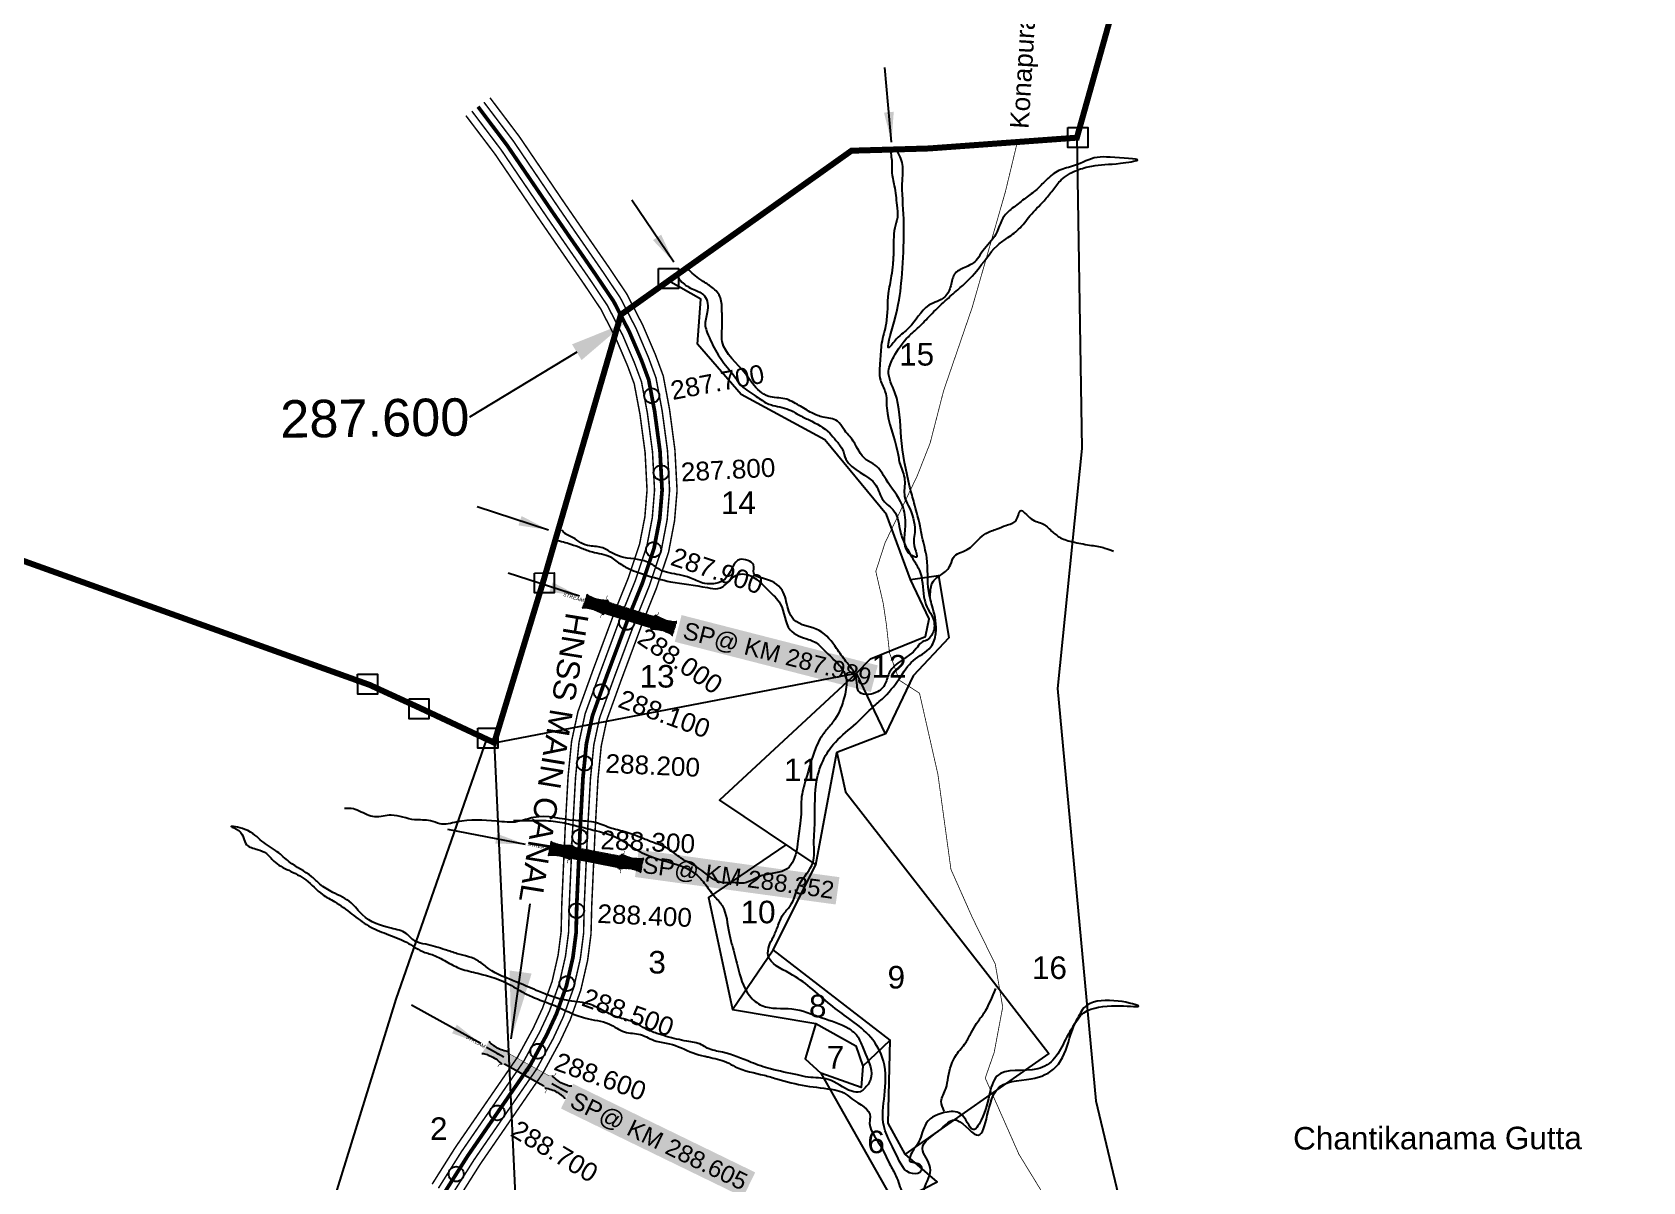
# Model space of a CAD drawing. Header units: feet. Extents: x 772208 to 787172, y 1585645 to 1593649.
# Drawn here: x 774472 to 776622, y 1589716 to 1591250 of the extents above; entities that cross this region are included whole.
import ezdxf
from ezdxf import colors
from ezdxf.entities.mleader import LeaderData, LeaderLine
from ezdxf.enums import TextEntityAlignment as Align
from ezdxf.math import Vec2, Vec3

# ---------------------------------------------------------------- set-up
doc = ezdxf.new("R2010")
doc.units = ezdxf.units.FT
doc.header["$LTSCALE"] = 15
doc.header["$MEASUREMENT"] = 0
doc.header["$PDMODE"] = 32
doc.header["$PDSIZE"] = 20
doc.linetypes.add('HIDDEN2', pattern=[0.1875, 0.125, -0.0625])
for name, color, linetype in [('CANAL1', 7, 'Continuous'), ('CSMark', 72, 'Continuous'), ('PLOT', 7, 'Continuous'), ('PLOT NO', 7, 'Continuous'), ('ROADS', 6, 'Continuous'), ('STRUCTURE', 5, 'Continuous'), ('TANKS-STREAM', 4, 'Continuous'), ('text2', 7, 'Continuous'), ('VILLAGE STONES', 240, 'Continuous')]:
    doc.layers.add(name, color=color, linetype=linetype)
doc.layers.add('VILLAGE BOUNDRY', color=5, linetype='HIDDEN2', lineweight=100)
doc.styles.add('CANAL', font='Cambria.ttf')
doc.styles.get("Standard").update_dxf_attribs({"font": 'arial.ttf'})
doc.dimstyles.new('CRDS', dxfattribs={"dimtxt": 20, "dimasz": 40, "dimexe": 0.18, "dimexo": 0.0625, "dimgap": 0.09, "dimtad": 0, "dimtih": 1, "dimtoh": 1, "dimdec": 0, "dimzin": 2, "dimdsep": 46, "dimtxsty": 'CANAL', "dimcen": 0.09, "dimclrt": 256, "dimadec": 0, "dimazin": 0, "dimtfac": 1, "dimtdec": 0, "dimtofl": 0, "dimtmove": 0, "dimatfit": 3, "dimfxl": 1, "dimtfill": 2, "dimtfillclr": 5, "dimtolj": 1, "dimtzin": 0, "dimarcsym": 0})
doc.dimstyles.get("Standard").update_dxf_attribs({"dimtxt": 0.18, "dimasz": 0.18, "dimexe": 0.18, "dimexo": 0.0625, "dimgap": 0.09, "dimtad": 0, "dimtih": 1, "dimtoh": 1, "dimdec": 4, "dimzin": 0, "dimdsep": 46, "dimtxsty": 'Standard', "dimcen": 0.09, "dimadec": 0, "dimazin": 0, "dimtfac": 1, "dimtdec": 4, "dimtofl": 0, "dimtmove": 0, "dimatfit": 3, "dimfxl": 1, "dimtolj": 1, "dimtzin": 0, "dimarcsym": 0})

# ---------------------------------------------------------------- blocks, each defined once
blk = doc.blocks.new('SP')
at = {"layer": 'STRUCTURE'}
h = blk.add_hatch(dxfattribs=at)
h.set_pattern_fill('DASH', color=256, scale=8, style=0)
edge = h.paths.add_edge_path()
edge.add_spline(control_points=[(769825.7, 1706742.1), (769825.3, 1706741.8), (769823.8, 1706740.8), (769820.9, 1706740.3), (769817, 1706739.7), (769811.4, 1706738.9), (769804, 1706739.7), (769798.4, 1706741), (769795.6, 1706741.6)], knot_values=[0, 0, 0, 0, 1.613557, 5.24513, 8.624976, 13.470124, 22.190216, 30.746377, 30.746377, 30.746377, 30.746377], degree=3, periodic=0)
edge.add_line((769795.6, 1706741.6), (769792.6, 1706739.6))
edge.add_line((769792.6, 1706739.6), (769732.6, 1706739.6))
edge.add_line((769732.6, 1706739.6), (769729.6, 1706741.6))
edge.add_spline(control_points=[(769729.6, 1706741.6), (769726.9, 1706740.9), (769721.3, 1706739.5), (769713.9, 1706738.5), (769708.3, 1706739.1), (769704.4, 1706739.6), (769701.5, 1706740), (769700, 1706741), (769699.5, 1706741.3)], knot_values=[0, 0, 0, 0, 8.556161, 17.276253, 22.121402, 25.501247, 29.13282, 30.746377, 30.746377, 30.746377, 30.746377], degree=3, periodic=0)
edge.add_line((769699.5, 1706741.3), (769699.5, 1706722.1))
edge.add_spline(control_points=[(769699.5, 1706722.1), (769700, 1706722.4), (769701.4, 1706723.4), (769704.3, 1706724), (769708.2, 1706724.5), (769713.8, 1706725.3), (769721.2, 1706724.5), (769726.8, 1706723.3), (769729.6, 1706722.6)], knot_values=[0, 0, 0, 0, 1.613557, 5.24513, 8.624976, 13.470124, 22.190216, 30.746377, 30.746377, 30.746377, 30.746377], degree=3, periodic=0)
edge.add_line((769729.6, 1706722.6), (769732.6, 1706724.6))
edge.add_line((769732.6, 1706724.6), (769792.6, 1706724.6))
edge.add_line((769792.6, 1706724.6), (769795.6, 1706722.6))
edge.add_spline(control_points=[(769795.6, 1706722.6), (769798.4, 1706723.3), (769803.9, 1706724.8), (769811.3, 1706725.8), (769817, 1706725.1), (769820.9, 1706724.7), (769823.8, 1706724.2), (769825.2, 1706723.3), (769825.7, 1706723)], knot_values=[0, 0, 0, 0, 8.556161, 17.276253, 22.121402, 25.501247, 29.13282, 30.746377, 30.746377, 30.746377, 30.746377], degree=3, periodic=0)
edge.add_line((769825.7, 1706723), (769825.7, 1706742.1))
h.paths.add_polyline_path([(769764.2, 1706732.1, -1), (769761.1, 1706732.1, -1)], flags=0)
h.paths.add_polyline_path([(769761.1, 1706732.1, 1), (769764.2, 1706732.1, 1)], flags=16)
at = {"layer": 'STRUCTURE', "const_width": 0.628}
for points in [[(769726.6, 1706747.6), (769726.6, 1706743.6), (769732.6, 1706739.6), (769792.6, 1706739.6), (769798.6, 1706743.6), (769798.6, 1706747.6)], [(769726.6, 1706716.6), (769726.6, 1706720.6), (769732.6, 1706724.6), (769792.6, 1706724.6), (769798.6, 1706720.6), (769798.6, 1706716.6)]]:
    blk.add_lwpolyline(points, dxfattribs=at)
at = {"layer": 'STRUCTURE', "color": 3}
blk.add_lwpolyline([(769732.6, 1706724.6), (769792.6, 1706724.6)], dxfattribs=at)
blk.add_lwpolyline([(769732.6, 1706724.6), (769792.6, 1706724.6)], dxfattribs=at)
at = {"layer": 'STRUCTURE', "color": 0}
blk.add_circle((769762.6, 1706732.1), 1.55, dxfattribs=at)
at = {"layer": 'STRUCTURE'}
for points in [[(769699.5, 1706741.3), (769700.9, 1706740.5), (769704.4, 1706739.6), (769707.8, 1706739.2), (769712.6, 1706738.8), (769721.3, 1706739.7), (769729.6, 1706741.6)], [(769699.5, 1706722.1), (769700.9, 1706723), (769704.4, 1706724), (769707.7, 1706724.5), (769712.5, 1706725), (769721.2, 1706724.4), (769729.6, 1706722.6)], [(769825.7, 1706742.1), (769824.3, 1706741.3), (769820.8, 1706740.3), (769817.5, 1706739.8), (769812.7, 1706739.2), (769804, 1706739.9), (769795.6, 1706741.6)], [(769825.7, 1706723), (769824.3, 1706723.8), (769820.8, 1706724.7), (769817.4, 1706725.1), (769812.6, 1706725.5), (769803.9, 1706724.6), (769795.6, 1706722.6)]]:
    blk.add_spline(points, degree=3, dxfattribs=at)
at = {"layer": 'STRUCTURE', "color": 0}
blk.add_text('STREAM', height=5, dxfattribs=at).set_placement((769684.3, 1706732.1), align=Align.MIDDLE_CENTER)
for points in [[(769727.4, 1706732.1), (769700.8, 1706732.1)], [(769824.4, 1706732.1), (769800.5, 1706732.1)]]:
    blk.add_leader(points, dimstyle='Standard', override={"dimasz": 10, "dimgap": 0.09, "dimtad": 0}, dxfattribs=at)

msp = doc.modelspace()

# ---------------------------------------------------------------- linework, layer by layer
at = {"layer": 'CANAL1', "color": 1, "const_width": 2}
for points in [[(775082.8, 1591162.6), (775122.1, 1591110.6), (775182.7, 1591021.4), (775205.9, 1590987.7), (775240.7, 1590937.5), (775265.3, 1590900.9), (775286.9, 1590858.8), (775303.6, 1590819.9), (775314.1, 1590791.5), (775322.5, 1590746.9), (775329.7, 1590692.8), (775332.6, 1590638.5), (775329.2, 1590597.9), (775321.3, 1590556.5), (775305, 1590508), (775287.1, 1590463.5), (775258.1, 1590385.7), (775238.8, 1590332.3), (775231.4, 1590297.7), (775227, 1590253.8), (775223.2, 1590185.3), (775218.7, 1590085.5), (775217.7, 1590046.7), (775213.2, 1590011.5), (775204.1, 1589971.9), (775190.1, 1589932.5), (775176.2, 1589902.7), (775153.6, 1589861.1), (775069.8, 1589739.5), (775039.3, 1589691.2)], [(775050.7, 1591138.7), (775089.6, 1591087.3), (775149.7, 1590998.8), (775173, 1590965), (775207.6, 1590915), (775230.8, 1590880.5), (775250.7, 1590841.8), (775266.4, 1590805.1), (775275.4, 1590780.8), (775283, 1590740.5), (775289.9, 1590689.1), (775292.5, 1590639.1), (775289.6, 1590603.3), (775282.5, 1590566.7), (775267.5, 1590521.8), (775249.8, 1590478), (775220.6, 1590399.5), (775200.3, 1590343.4), (775191.8, 1590304), (775187.1, 1590256.9), (775183.2, 1590187.3), (775178.7, 1590086.9), (775177.8, 1590049.7), (775173.8, 1590018.5), (775165.7, 1589983.1), (775153, 1589947.7), (775140.5, 1589920.7), (775119.5, 1589882.1), (775036.4, 1589761.5), (775005.6, 1589712.7)]]:
    msp.add_lwpolyline(points, dxfattribs=at)
at = {"layer": 'CANAL1', "color": 5, "const_width": 2}
for points in [[(775058.7, 1591144.7), (775097.7, 1591093.1), (775158, 1591004.4), (775181.2, 1590970.7), (775215.9, 1590920.6), (775239.4, 1590885.6), (775259.8, 1590846.1), (775275.7, 1590808.8), (775285.1, 1590783.5), (775292.9, 1590742.1), (775299.8, 1590690), (775302.5, 1590638.9), (775299.5, 1590602), (775292.2, 1590564.1), (775276.9, 1590518.4), (775259.1, 1590474.4), (775230, 1590396), (775209.9, 1590340.6), (775201.7, 1590302.4), (775197.1, 1590256.2), (775193.2, 1590186.8), (775188.7, 1590086.5), (775187.8, 1590049), (775183.6, 1590016.8), (775175.3, 1589980.3), (775162.3, 1589943.9), (775149.4, 1589916.2), (775128, 1589876.9), (775044.7, 1589756), (775014, 1589707.4)], [(775074.8, 1591156.6), (775114, 1591104.8), (775174.5, 1591015.7), (775197.6, 1590982.1), (775232.4, 1590931.9), (775256.7, 1590895.8), (775277.9, 1590854.6), (775294.3, 1590816.2), (775304.4, 1590788.8), (775312.6, 1590745.3), (775319.8, 1590691.9), (775322.6, 1590638.6), (775319.3, 1590599.3), (775311.6, 1590559.1), (775295.6, 1590511.4), (775277.8, 1590467.1), (775248.7, 1590389.1), (775229.2, 1590335.1), (775221.5, 1590299.3), (775217, 1590254.6), (775213.2, 1590185.8), (775208.7, 1590085.8), (775207.8, 1590047.4), (775203.4, 1590013.2), (775194.5, 1589974.7), (775180.8, 1589936.3), (775167.3, 1589907.2), (775145.1, 1589866.4), (775061.4, 1589745), (775030.8, 1589696.6)]]:
    msp.add_lwpolyline(points, dxfattribs=at)
at = {"layer": 'CANAL1', "color": 1, "linetype": 'HIDDEN2', "ltscale": 5}
msp.add_lwpolyline([(775066.8, 1591150.7, 5, 5, 0), (775105.8, 1591098.9, 5, 5, 0), (775166.2, 1591010.1, 5, 5, 0), (775189.4, 1590976.4, 5, 5, 0), (775208.1, 1590949.5, 5, 5, 0), (775224.1, 1590926.2, 5, 5, 0), (775248, 1590890.7, 5, 5, 0), (775268.8, 1590850.3, 5, 5, 0), (775285, 1590812.5, 5, 5, 0), (775294.7, 1590786.2, 5, 5, 0), (775302.7, 1590743.7, 5, 5, 0), (775309.8, 1590691, 5, 5, 0), (775312.6, 1590638.8, 5, 5, 0), (775309.4, 1590600.6, 5, 5, 0), (775301.9, 1590561.6, 5, 5, 0), (775286.3, 1590514.9, 5, 5, 0), (775268.4, 1590470.7, 5, 5, 0), (775265.3, 1590462.3, 5, 5, 0), (775239.3, 1590392.6, 5, 5, 0), (775219.6, 1590337.8, 5, 5, 0), (775211.6, 1590300.8, 5, 5, 0), (775207, 1590255.4, 5, 5, 0), (775203.2, 1590186.3, 5, 5, 0), (775198.7, 1590086.2, 5, 5, 0), (775197.8, 1590048.2, 5, 5, 0), (775193.5, 1590015, 5, 5, 0), (775184.9, 1589977.5, 5, 5, 0), (775171.6, 1589940.1, 5, 5, 0), (775158.4, 1589911.7, 5, 5, 0), (775136.6, 1589871.6, 5, 5, 0), (775104.9, 1589825.7, 5, 5, 0), (775053.1, 1589750.5, 5, 5, 0), (775022.4, 1589702, 5, 5, 0)], format="xyseb", dxfattribs=at)
at = {"layer": 'CSMark', "color": 3}
for p in [(775298.7, 1590764.9), (775311.3, 1590662.2), (775301.2, 1590559.5), (775265.3, 1590462.3), (775231.1, 1590369.9), (775208.9, 1590274.4), (775202.7, 1590176.1), (775198.5, 1590077.7), (775185.6, 1589980.4), (775146.7, 1589890.1), (775092.6, 1589807.9), (775037.7, 1589726.2)]:
    msp.add_point(p, dxfattribs=at)
at = {"layer": 'PLOT'}
for points in [[(775866.3, 1591109.3), (775873, 1590694.6), (775840.3, 1590374.3), (775891.8, 1589823.9), (775923.5, 1589689.7), (776039.8, 1589642.8), (776185.8, 1589444.2), (776288.3, 1589381.3), (776492.7, 1589556.6), (776658, 1589722.5), (776747.2, 1589816.6), (776993, 1590248.1), (777445.9, 1590459.9), (777770.7, 1590598), (777963.1, 1590698.3), (778260.5, 1590844), (778344.4, 1590887.3), (778453.3, 1591330.6), (778528.9, 1591638.5)], [(775088.5, 1590301.9), (775571.9, 1590394.7), (775590.9, 1590413.8), (775664.1, 1590443.8), (775669.3, 1590467.1), (775644.4, 1590519.6), (775612, 1590606.5), (775530, 1590705.9), (775418.1, 1590766.6), (775359.9, 1590833.8), (775364.2, 1590893.8), (775321, 1590918.2)], [(775644.4, 1590519.6), (775681.7, 1590525.2), (775695.4, 1590441.8), (775647.7, 1590391.1), (775611, 1590313.9), (775571.9, 1590394.7)], [(775571.9, 1590394.7), (775389.1, 1590225), (775517.9, 1590138.9)], [(775078.3, 1590306.6), (774957.2, 1589959.7), (774772.5, 1589363), (774679, 1589021.8), (774575.3, 1588876.2), (774424.4, 1588776.6)], [(775088.5, 1590301.9), (775125, 1589516.1), (775635.3, 1589492.1), (775619.9, 1589556.2), (775616.4, 1589697.9)], [(775611, 1590313.9), (775545.9, 1590288.8), (775557.4, 1590236.3), (775747.5, 1589992.6), (775828.9, 1589887.1), (775636.9, 1589752.9), (775614.2, 1589794), (775616.9, 1589904.8), (775460.7, 1590025.4), (775517.9, 1590138.9), (775545.9, 1590288.8)], [(775478, 1590165.6), (775374.4, 1590095.2), (775406.8, 1589945.9), (775460.7, 1590025.4)], [(775406.8, 1589945.9), (775518, 1589927.1), (775503.6, 1589879.8), (775524.6, 1589860.9), (775616.4, 1589697.9), (775629.7, 1589689.9), (775679.8, 1589715.7), (775636.9, 1589752.9)], [(775518, 1589927.1), (775571.1, 1589897.4), (775580.5, 1589870.1), (775578.3, 1589841.8), (775524.6, 1589860.9)], [(775580.5, 1589870.1), (775616.9, 1589904.8)]]:
    msp.add_lwpolyline(points, dxfattribs=at)
at = {"layer": 'ROADS', "linetype": 'HIDDEN2', "ltscale": 10, "const_width": 1}
msp.add_lwpolyline([(775787.4, 1591105.8), (775770.9, 1591037.2), (775726.5, 1590882.6), (775688.5, 1590771.9), (775670.4, 1590701.7), (775653.1, 1590657.8), (775610.2, 1590568.5), (775597.9, 1590530.5), (775607.8, 1590487.8), (775612, 1590459.7), (775616.2, 1590421.7), (775629.2, 1590385.3), (775656.2, 1590368), (775680.8, 1590259.6), (775698.2, 1590132.8), (775726.9, 1590068.2), (775757.4, 1590006.3), (775767.3, 1589949.1), (775755.9, 1589888.5), (775744, 1589854.3), (775788.9, 1589752.7), (775844.9, 1589661.3)], dxfattribs=at)
at = {"layer": 'TANKS-STREAM'}
for points in [[(775616.5, 1591095.2), (775619.2, 1591077.1), (775619.2, 1591064.3), (775622.6, 1591045.1), (775626, 1591019.2), (775626.8, 1591002.7), (775623.4, 1590989.1), (775621.6, 1590972.6), (775621.6, 1590959.4), (775620.5, 1590940.2), (775618.6, 1590924.7), (775614.5, 1590901.4), (775611.6, 1590861.2), (775605.6, 1590834.9), (775603.7, 1590811.5), (775604.1, 1590785.9), (775610.6, 1590769.8), (775612.5, 1590748.7), (775626.9, 1590690.2), (775630.3, 1590673.2), (775636.4, 1590652.9), (775636.4, 1590630.3), (775641.3, 1590618.3), (775650, 1590585), (775650.1, 1590561.2), (775652, 1590549.6), (775646, 1590551.8), (775637.6, 1590591.3), (775633, 1590619.2), (775611.5, 1590653), (775597.2, 1590672.2), (775585.1, 1590679.4), (775567.7, 1590704.4), (775554.9, 1590720.6), (775546.6, 1590731.1), (775527.7, 1590736.4), (775512.6, 1590742), (775495.3, 1590752.1), (775476.4, 1590760.8), (775454.9, 1590764.1), (775433.1, 1590781.4), (775424, 1590794.2), (775392.9, 1590837.3), (775392.9, 1590860.3), (775392.4, 1590879.5), (775389.8, 1590897.5), (775377.7, 1590910.7), (775364.1, 1590919.7), (775346.4, 1590934.4)], [(776045.5, 1588460.4), (776007.8, 1588441.3), (775972.3, 1588432.8), (775941.4, 1588430.1), (775878.2, 1588443), (775844.6, 1588468.1), (775796.5, 1588512.7), (775752.9, 1588570.2), (775730.3, 1588618.4), (775735.7, 1588720.3), (775728.8, 1588843.2), (775730.5, 1588935.9), (775739.5, 1589030.8), (775746.1, 1589119.8), (775723.3, 1589233.6), (775702.4, 1589364.1), (775677.7, 1589471.2), (775654.4, 1589533.4), (775668.3, 1589648.4), (775662.5, 1589706.7), (775670.6, 1589735), (775660.2, 1589760), (775685.8, 1589787.1), (775702.3, 1589798.6), (775732.2, 1589778.4), (775758.9, 1589838.1), (775805.4, 1589853.2), (775838.4, 1589869.2), (775856.6, 1589907.6), (775880.6, 1589944.3), (775948.8, 1589950.4), (775879.9, 1589951.7), (775867, 1589933.8), (775851.1, 1589905.8), (775836.5, 1589880.7), (775814, 1589866.7), (775759.6, 1589856.8), (775749.4, 1589831.5), (775735.7, 1589793), (775729.7, 1589785.6), (775713.2, 1589804.6), (775693.2, 1589809), (775665.3, 1589794), (775655.4, 1589769.5), (775644.6, 1589752.1), (775643, 1589743.9), (775656.2, 1589739.2), (775658.5, 1589730.5), (775647, 1589726.9), (775625.8, 1589751.2), (775607.8, 1589794.9), (775610.1, 1589836.9), (775606.5, 1589882.3), (775588.1, 1589911.9), (775562, 1589933.7), (775537.7, 1589952), (775510.4, 1589975.3), (775483, 1589994), (775454.3, 1590018.1), (775455.4, 1590030.6), (775460.8, 1590042.2), (775466.9, 1590056.3), (775474.2, 1590072.5), (775483.4, 1590083.8), (775496.5, 1590113.8), (775513.8, 1590141.7), (775515.3, 1590169.5), (775516.4, 1590191.4), (775518.2, 1590246.2), (775527.5, 1590277.9), (775544.1, 1590302.8), (775571.6, 1590327.6), (775591.5, 1590347.2), (775606.2, 1590360.1), (775629.5, 1590387.6), (775648, 1590411.6), (775671.3, 1590429.7), (775678.1, 1590447.7), (775673.9, 1590481.6), (775668.6, 1590503.8), (775665.9, 1590548.5), (775659.8, 1590576.3), (775656, 1590595.5), (775649.2, 1590621.5), (775643.5, 1590642.9), (775631.7, 1590709.4), (775623.4, 1590769.2), (775615, 1590797.8), (775621.8, 1590816.7), (775641.4, 1590843.7), (775655.3, 1590856.5), (775670.7, 1590872.4), (775690.7, 1590891.6), (775707.3, 1590906.3), (775732.5, 1590931.2), (775759.9, 1590965.1), (775772, 1590974.5), (775788.5, 1590987), (775803.7, 1591005), (775822.5, 1591025), (775834.1, 1591039.3), (775845.4, 1591052.9), (775866.1, 1591065.7), (775886.1, 1591071.4), (775924.5, 1591075.2), (775947.1, 1591079.4), (775910.9, 1591083.1), (775893.2, 1591083), (775863.1, 1591072.1), (775842.4, 1591065.3), (775825.8, 1591053.2), (775814.5, 1591041.9), (775799.9, 1591030.2), (775784, 1591018.1), (775769.7, 1591004.9), (775756.2, 1590977.4), (775738.5, 1590955.3), (775731.7, 1590945.2), (775716.7, 1590936.1), (775702.7, 1590926.7), (775697.9, 1590911.6), (775690, 1590896.9), (775668.9, 1590885.6), (775642.2, 1590855.4), (775625.6, 1590840.7), (775615.8, 1590829.4), (775622.2, 1590863.7), (775631.9, 1590915.3), (775635.2, 1590971), (775635.2, 1591000.8), (775633.5, 1591053), (775633.5, 1591073.4), (775625.2, 1591094.1)], [(775332.5, 1590924.6), (775338.9, 1590916.7), (775355.1, 1590906.5), (775369.1, 1590898.3), (775372.9, 1590876.1), (775370.2, 1590858.4), (775372.9, 1590849), (775385.7, 1590822.6), (775401.6, 1590800.2), (775409.2, 1590790.8), (775416.7, 1590780.3), (775436.4, 1590765.3), (775444.3, 1590760), (775453.3, 1590754.4), (775460.5, 1590752.1), (775485, 1590745), (775495.2, 1590739.4), (775508.8, 1590732.6), (775536.3, 1590715), (775544.6, 1590705.2), (775553.3, 1590693.2), (775557.9, 1590680.2), (775597.9, 1590645.7), (775608.1, 1590625), (775622.1, 1590611.4), (775630.8, 1590583), (775637.3, 1590565.7), (775649, 1590544.7), (775656.1, 1590531.9), (775662.2, 1590496.5), (775666, 1590483.3), (775672.6, 1590471.6), (775675.6, 1590452.8), (775665.9, 1590438.9), (775658.7, 1590435.4), (775651.9, 1590427.4), (775616.2, 1590395.9), (775610.6, 1590380.8), (775598.1, 1590368.7), (775574.7, 1590370.7), (775572.7, 1590381.6), (775569.1, 1590395.2), (775558.1, 1590410.3), (775545.6, 1590427.7), (775522.5, 1590451.4), (775488.2, 1590466.4), (775481.9, 1590477.3), (775474.4, 1590502.7), (775452.1, 1590519.8), (775435, 1590528.3), (775434.4, 1590539.3), (775426.9, 1590545.2), (775416.3, 1590546.3), (775399.2, 1590523.2), (775387.6, 1590515.2), (775379, 1590513.8), (775366.9, 1590514.9), (775349.7, 1590522), (775321.9, 1590528.5), (775309.4, 1590532.9), (775297, 1590541.1), (775261.5, 1590549.2), (775247.3, 1590554.2), (775233.4, 1590561.9), (775216.2, 1590564.5), (775204, 1590568.6), (775193.7, 1590575.4), (775183.3, 1590580.7), (775178.9, 1590585.4)], [(775670.6, 1590497.6), (775674.4, 1590516.9), (775685.7, 1590526.4), (775697.5, 1590539.1), (775702.8, 1590551), (775712.3, 1590556.3), (775720, 1590559.6), (775735.1, 1590573.2), (775744.9, 1590581.2), (775759.7, 1590587.2), (775771.6, 1590591.9), (775785.2, 1590598.8), (775790.8, 1590611.5), (775805.4, 1590600.6), (775821.7, 1590593.5), (775834.1, 1590582.9), (775846.3, 1590574.6), (775863.2, 1590569.3), (775886, 1590565.2), (775903.8, 1590561.6), (775915.1, 1590557.5)], [(775170.7, 1590572.4), (775190.7, 1590566.9), (775204.8, 1590561.7), (775219.5, 1590556.5), (775243.5, 1590549.9), (775251, 1590544.7), (775265.8, 1590535.2), (775289.7, 1590526.1), (775323.8, 1590516.7), (775373, 1590508.9), (775387.1, 1590507.6), (775400.2, 1590515.5), (775411, 1590525), (775417.2, 1590526.9), (775428.1, 1590525.7), (775454.9, 1590504.7), (775470.3, 1590487.3), (775483.5, 1590452.6), (775508.1, 1590439.6), (775515.9, 1590436.6), (775529.1, 1590425.2), (775549.4, 1590404.9), (775555.3, 1590396.7), (775558.3, 1590388.1), (775556, 1590363.5), (775543.3, 1590333), (775533.5, 1590320.6), (775523.7, 1590307.4), (775517.4, 1590294.1), (775504.7, 1590253.2), (775498.5, 1590226.7), (775498.2, 1590210.9), (775496.9, 1590194.2), (775493.4, 1590167), (775492.4, 1590159.6), (775479.6, 1590133.7), (775446.2, 1590124.5), (775418, 1590114.3), (775407.2, 1590115.3), (775394.7, 1590114.9), (775361.6, 1590134.2), (775337.7, 1590147.9), (775329.5, 1590154.1), (775317, 1590162.3), (775303.9, 1590167.5), (775288.1, 1590173.7), (775255.8, 1590184.9), (775245.3, 1590187.5), (775225, 1590195), (775197.1, 1590197.9), (775141, 1590202.1), (775119.7, 1590196.5), (775091.6, 1590197.1), (775038.8, 1590196.1), (775015.8, 1590193.7), (775003.4, 1590197.7), (774982.3, 1590199), (774951.1, 1590205.1), (774929.2, 1590203.1), (774918.7, 1590205.8), (774897.7, 1590213.9), (774888.5, 1590213.9)], [(775114.3, 1590197.9), (775142.7, 1590197.9), (775167.1, 1590197.3), (775190.8, 1590192.7), (775225.1, 1590184.2), (775255.4, 1590173.7), (775267.3, 1590165.9), (775292.4, 1590152.1), (775315.5, 1590144.2), (775355.1, 1590128.4), (775368.9, 1590114.6), (775382.1, 1590097.5), (775392.7, 1590084.4), (775402, 1590047.5), (775406, 1590031.7), (775413.2, 1590004), (775429.3, 1589964.3), (775445.8, 1589951.1), (775486, 1589946.6), (775526.2, 1589934.8), (775561.9, 1589920.3), (775573.1, 1589910.5), (775580.4, 1589895.3), (775584.3, 1589886.1), (775591, 1589852.5), (775582.4, 1589840), (775577.1, 1589836), (775565.9, 1589836.7), (775534.2, 1589852.4), (775507.7, 1589855.6), (775493.4, 1589858.5), (775457.1, 1589866.6), (775431.6, 1589875.3), (775393.3, 1589888.8), (775372.9, 1589894.3), (775365.2, 1589898.8), (775345.7, 1589903.6), (775318.2, 1589910), (775305.6, 1589913.9), (775290.4, 1589920.3), (775279, 1589927.1), (775260.9, 1589933.2), (775242.4, 1589940), (775223, 1589950), (775213.4, 1589953.6), (775184.9, 1589958.1), (775163.2, 1589963.9), (775144.7, 1589971.3), (775117.5, 1589982.9), (775081.3, 1590000), (775067.7, 1590010.3), (775039.2, 1590020.3), (775023, 1590025.5), (774997.1, 1590032.9), (774982.5, 1590037.1), (774971.1, 1590047.1), (774951.1, 1590054.2), (774912.7, 1590072), (774897.4, 1590088.2), (774873.1, 1590102.1), (774855.6, 1590113.3), (774844.9, 1590123), (774814.8, 1590143), (774798.9, 1590156.3), (774778.4, 1590170.3), (774755.4, 1590186.2), (774737.3, 1590190), (774747.6, 1590184.5), (774758, 1590165.8), (774772.6, 1590159.3), (774784.3, 1590153.9), (774794.3, 1590143.8), (774814.1, 1590131.6), (774837.1, 1590118.7), (774859.3, 1590099.3), (774875.5, 1590089.7), (774898.5, 1590073.2), (774920.8, 1590057.4), (774944.5, 1590046.8), (774971.4, 1590035.5), (774992.4, 1590023.5), (775007.3, 1590018.4), (775026.7, 1590008.4), (775043.9, 1590000.3), (775066.6, 1589994.2), (775111.6, 1589977.8), (775122.9, 1589971), (775138.5, 1589963), (775169.4, 1589951), (775199.2, 1589937.8), (775210.6, 1589934.2), (775241.7, 1589926.5), (775262.4, 1589915.9), (775283.8, 1589912.3), (775304.5, 1589903.6), (775322.6, 1589900.1), (775354, 1589887.9), (775369.1, 1589883.6), (775373.9, 1589882.6), (775386.6, 1589879.4), (775398.6, 1589875.5), (775410.2, 1589869.4), (775448.8, 1589858.1), (775465.6, 1589853.3), (775504.4, 1589844), (775543.3, 1589838.5), (775555.3, 1589834.7), (775566, 1589826.6), (775590.3, 1589802.4), (775589.7, 1589798), (775603.7, 1589764.7), (775616.3, 1589739.8), (775624.8, 1589723.7), (775633.3, 1589700.8), (775643.7, 1589681.5), (775657.3, 1589648.2), (775657.4, 1589622.6), (775646.7, 1589590.7), (775644.2, 1589552.5), (775645.2, 1589526.7), (775648.5, 1589500.8), (775651.4, 1589487.2), (775654.7, 1589477.5), (775657.4, 1589445.4), (775667.3, 1589413.8), (775667.9, 1589374.5), (775668.4, 1589350.7), (775649.3, 1589341.4), (775631.1, 1589342.4), (775597.9, 1589383.7), (775557, 1589407.5), (775534.7, 1589425), (775495.8, 1589442), (775455.9, 1589470.4), (775440.4, 1589473.5), (775313.1, 1589512.9), (775289.8, 1589523.7), (775263.9, 1589545.4), (775245.7, 1589560.9), (775191.3, 1589576.4), (775138, 1589590.8), (775105.3, 1589595.4), (775054.1, 1589575.1), (775026.2, 1589551.3), (774995.6, 1589526.9), (774938, 1589500.3), (774922, 1589485.2), (774891.5, 1589455.2), (774881.7, 1589426.2), (774841.4, 1589363), (774833.1, 1589347.5), (774819.7, 1589311.2), (774806.2, 1589305), (774786.6, 1589269.6), (774773.1, 1589233.8), (774770.1, 1589214.7), (774759.3, 1589168.1), (774752, 1589154.6), (774735.5, 1589104.4), (774721.5, 1589075.1), (774708.6, 1589040.4), (774701.9, 1589011.4), (774685.9, 1588995.8), (774670.4, 1588974.1), (774650.7, 1588955.4), (774644, 1588949.7), (774619.7, 1588939.3), (774602.6, 1588912.4), (774626.9, 1588926.4), (774659.5, 1588941.5), (774684.9, 1588978.8), (774699.9, 1588990.2), (774713.8, 1589007.3), (774720.5, 1589035.2), (774735, 1589073.5), (774756.6, 1589133.6), (774768.6, 1589163.4), (774781.5, 1589190.3), (774783, 1589220.3), (774787.1, 1589249.8), (774796.9, 1589264.3), (774819.1, 1589293.3), (774840.3, 1589324.9), (774866.7, 1589370.3), (774878.1, 1589403.5), (774893, 1589431.4), (774906.5, 1589450.6), (774954.6, 1589486.4), (774984.1, 1589515.9), (775038.4, 1589543.4), (775085.1, 1589568.6), (775105.3, 1589575.9), (775156, 1589572.3), (775187.1, 1589563.6), (775214.1, 1589547.1), (775270.6, 1589524.9), (775298.6, 1589510.4), (775345.2, 1589481.5), (775357.6, 1589478.5), (775425.2, 1589456.5), (775461.4, 1589451.4), (775474.4, 1589443.1), (775513.8, 1589417.3), (775537.6, 1589403.9), (775583.3, 1589373.5), (775595.7, 1589351.2), (775619.6, 1589336.8), (775647.5, 1589331.6), (775668.8, 1589325.5), (775685.9, 1589311.5), (775699.2, 1589234.2), (775707.9, 1589223.8), (775716.1, 1589187.9), (775718.5, 1589146.7), (775716.2, 1589110.1), (775709.3, 1589068.3), (775705.9, 1589039.3), (775708.2, 1589010.9), (775700.7, 1588960.1), (775703.7, 1588904.4), (775703.2, 1588855.7), (775705.6, 1588818), (775705, 1588792.4), (775709.8, 1588744.9), (775707.5, 1588695.1), (775718.1, 1588640), (775718.1, 1588583.7), (775729.8, 1588544.8), (775746.7, 1588519.9), (775720.6, 1588496.1), (775711.3, 1588485.1), (775686.9, 1588472.3), (775667.2, 1588471.1), (775640.5, 1588475.1), (775612, 1588484.9), (775575.4, 1588500.5), (775546.4, 1588515), (775520.8, 1588531.8), (775498.7, 1588542.2), (775451.1, 1588565.9), (775420.6, 1588578.1), (775393.3, 1588587.9), (775368.9, 1588599.5), (775330.5, 1588634.8), (775298.5, 1588657.9), (775255.5, 1588689.2), (775233.4, 1588702.5)], [(775689.2, 1589810.2), (775685.3, 1589823.3), (775691.4, 1589840.1), (775694.5, 1589855.6), (775705.5, 1589885.6), (775717.9, 1589901.6), (775725.4, 1589914.8), (775732.5, 1589927.2), (775742.2, 1589940.9), (775758.1, 1589973.8)]]:
    msp.add_spline(points, degree=3, dxfattribs=at)
at = {"layer": 'VILLAGE BOUNDRY', "lineweight": -2, "ltscale": 25, "const_width": 8}
msp.add_lwpolyline([(774403.9, 1590564.6), (774922.2, 1590379), (774988.3, 1590348.7), (775078.3, 1590306.6), (775088.5, 1590301.9), (775153.5, 1590515.6), (775257.6, 1590873.1), (775565.4, 1591091.9), (775668.6, 1591094.9), (775866.3, 1591109.3), (775984, 1591528.4), (776207, 1592182.1), (776356, 1592618.6), (776368.2, 1591725.9), (776772.3, 1591637.2), (776983.9, 1591610.8), (777240.2, 1591611.5), (777467.3, 1591620.9), (777540.7, 1591617.9), (777714.8, 1591623.7), (777860.3, 1591625.1), (778017.5, 1591631.4), (778529.4, 1591638.5)], dxfattribs=at)
at = {"layer": 'VILLAGE STONES'}
for points in [[(775854.4, 1591122.8), (775880.9, 1591122.9), (775880.9, 1591096.3), (775854.4, 1591096.3)], [(775307.8, 1590934.6), (775334.3, 1590934.7), (775334.4, 1590908.1), (775307.9, 1590908)], [(775142.2, 1590528.3), (775168.7, 1590528.4), (775168.7, 1590501.8), (775142.2, 1590501.7)], [(774906.1, 1590393.3), (774932.6, 1590393.3), (774932.6, 1590366.7), (774906.2, 1590366.7)], [(774974.9, 1590360.3), (775001.4, 1590360.3), (775001.4, 1590333.7), (774974.9, 1590333.7)], [(775066.7, 1590321.2), (775093.2, 1590321.3), (775093.3, 1590294.7), (775066.8, 1590294.6)]]:
    msp.add_lwpolyline(points, close=True, dxfattribs=at)

# ---------------------------------------------------------------- block references
at = {"layer": 'STRUCTURE', "color": 0}
for p, rotation in [((-470089.2, 192419.8), 342.5820784154974), ((-301547.5, 58473.3), 349.1688092026815), ((-725045.4, 469625.8), 331.0262006956223)]:
    msp.add_blockref('SP', p, dxfattribs=dict(at, rotation=rotation))

# ---------------------------------------------------------------- texts
at = {"layer": 'CSMark', "color": 1}
for s, rotation, p in [('287.700', 10.7026, (775324.4, 1590771.4)), ('287.800', 3.0104, (775337.7, 1590662.9)), ('287.900', 341.4956, (775326.3, 1590551.4)), ('288.000', 325.855, (775284.6, 1590446.4)), ('288.100', 340.268, (775256.3, 1590361.7)), ('288.200', 357.4498, (775237.1, 1590274.4)), ('288.300', 357.4498, (775230.5, 1590172.4)), ('288.400', 357.4498, (775226.3, 1590074)), ('288.500', 340.3792, (775207.8, 1589963.3)), ('288.600', 340.3792, (775170.8, 1589877.6)), ('288.700', 329.3637, (775114.9, 1589788.8))]:
    msp.add_text(s, height=25, rotation=rotation, dxfattribs=at).set_placement(p, align=Align.MIDDLE_LEFT)
at = {"layer": 'PLOT NO'}
for s, height, p in [('15', 30.09, (775652.4, 1590820.2)), ('14', 30.09, (775414.5, 1590622.1)), ('13', 30.09, (775305.9, 1590390.5)), ('12', 30.09, (775615.5, 1590403.9)), ('11', 30.09, (775498.8, 1590265.7)), ('10', 30.09, (775440.7, 1590075.9)), ('3', 30.1, (775306, 1590008.9)), ('9', 30.1, (775625.3, 1589988.9)), ('16', 30.09, (775829.7, 1590001.6)), ('8', 30.1, (775520.4, 1589950.5)), ('7', 30.1, (775544.2, 1589882.1)), ('2', 30.1, (775014.4, 1589786.8)), ('6', 30.1, (775598.3, 1589769.1))]:
    msp.add_text(s, height=height, rotation=0.0819, dxfattribs=at).set_placement(p, align=Align.MIDDLE_CENTER)
msp.add_text('Chantikanama Gutta', height=30.089, rotation=0.0819, dxfattribs=at).set_placement((776155, 1589758.9))
at = {"layer": 'STRUCTURE', "color": 5, "char_height": 23, "attachment_point": 1, "bg_fill": 1, "box_fill_scale": 1.3, "bg_fill_color": 7, "bg_fill_true_color": 16777215, "bg_fill_transparency": 4390977}
for s, insert, width, rotation in [('\\pi0.83669;SP@ KM 287.989 ', (775343.6, 1590463.8), 256.493, 345.6248), ('\\pi1.0406;SP@ KM 288.352', (775287.3, 1590151.3), 256.619, 352.2115), ('\\pi0.83669;SP@ KM 288.605', (775196.9, 1589837.5), 256.619, 334.0689)]:
    msp.add_mtext(s, dxfattribs=dict(at, insert=insert, width=width, rotation=rotation))
at = {"layer": 'text2'}
msp.add_text('Konapuram 3MIles', height=25, rotation=86.5504, dxfattribs=at).set_placement((775801.8, 1591120.6))
at = {"layer": 'VILLAGE STONES'}
msp.add_text('HNSS MAIN CANAL', height=30.514, rotation=260.7043, dxfattribs=at).set_placement((775184.6, 1590477))

# ---------------------------------------------------------------- leaders
at = {"layer": 'PLOT', "color": 5}
for points in [[(775618.9, 1591103.5), (775609.9, 1591203.1)], [(775328.3, 1590943.1), (775272.2, 1591025.9)], [(775161, 1590585.7), (775065.9, 1590616.7)], [(775202.4, 1590497.3), (775107.3, 1590528.3)], [(775130.4, 1590166.2), (775026.5, 1590186.2)], [(775070.4, 1589900.4), (774977.9, 1589951.8)]]:
    msp.add_leader(points, dimstyle='CRDS', dxfattribs=at)
at = {"layer": 'VILLAGE STONES'}
msp.add_leader([(775111.2, 1589906.7), (775136.6, 1590086.8)], dimstyle='Standard', override={"dimasz": 90, "dimgap": 0.09, "dimtad": 0, "dimtfill": 2, "dimtfillclr": 5}, dxfattribs=at)
at = {"layer": 'VILLAGE STONES', "color": 1}
ml = msp.add_multileader_mtext('Standard', dxfattribs=at)
ml.set_content('287.600', color=1)
ml.set_leader_properties()
ml.build(insert=Vec2(0, 0))
ml.multileader.update_dxf_attribs({"dogleg_length": 0.36, "arrow_head_size": 75})
ctx = ml.context
ctx.base_point, ctx.char_height, ctx.arrow_head_size, ctx.landing_gap_size, ctx.plane_origin, ctx.plane_x_axis, ctx.plane_y_axis = Vec3(774808.2, 1590733.5), 50, 75, 0.0498, Vec3(775944.2, 1590929.9), Vec3(0.999936, 0.011314), Vec3(-0.011314, 0.999936)
ctx.text_align_type = 2
notes = []
notes.append((ctx, [(1, (1, 1, 0), (775055.3, 1590736.3), (-0.999936, -0.011314), 7.733052732383383e-12, [(0, [(775262.9, 1590861.8)], 0, [])])]))
ctx.mtext.insert, ctx.mtext.text_direction, ctx.mtext.rotation, ctx.mtext.alignment, ctx.mtext.flow_direction = Vec3(775055, 1590761.7), Vec3(0.999936, 0.011314), 0.011314, 3, 5
for ctx, leaders in notes:
    for number, flags, end, landing, length, lines in leaders:
        leader = LeaderData()
        leader.index, (leader.has_last_leader_line, leader.has_dogleg_vector, leader.attachment_direction) = number, flags
        leader.last_leader_point, leader.dogleg_vector, leader.dogleg_length = Vec3(end), Vec3(landing), length
        for number, points, colour, breaks in lines:
            line = LeaderLine()
            line.index, line.vertices, line.color, line.breaks = number, Vec3.list(points), colors.encode_raw_color(colour), breaks
            leader.lines.append(line)
        ctx.leaders.append(leader)

doc.saveas('drawing.dxf')
